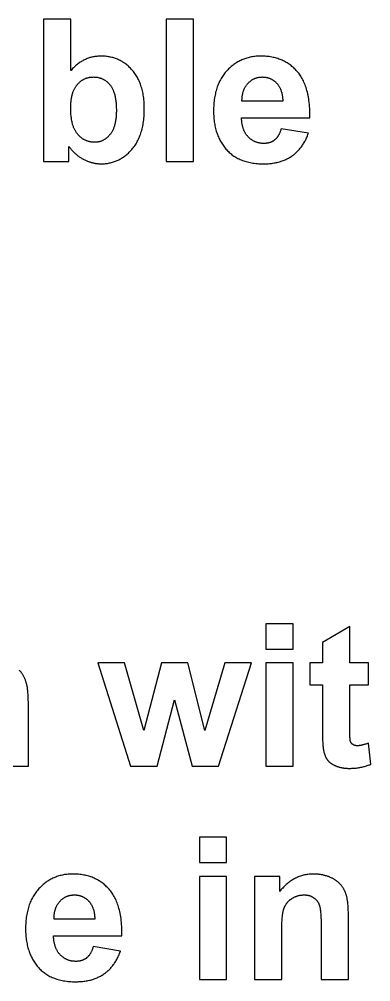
# Model space of a CAD drawing. Header units: millimetres. Extents: x 0 to 841, y 0 to 594.
# Drawn here: x 182.02 to 191.9, y 324.76 to 351.83 of the extents above; entities that cross this region are included whole.
import ezdxf

# ---------------------------------------------------------------- set-up
doc = ezdxf.new("R2010")
doc.units = ezdxf.units.MM
doc.header["$LTSCALE"] = 46.255
doc.layers.add('5_CURVES', color=7, linetype='CONTINUOUS')

msp = doc.modelspace()

# ---------------------------------------------------------------- linework, layer by layer
at = {"layer": '5_CURVES', "color": 7, "linetype": 'CONTINUOUS'}
for p, q in [((182.709, 351.83), (182.709, 347.83)), ((183.475, 351.83), (182.709, 351.83)), ((183.475, 350.389), (183.475, 351.83)), ((186.155, 351.83), (186.155, 347.83)), ((186.921, 351.83), (186.155, 351.83)), ((186.921, 347.83), (186.921, 351.83)), ((189.429, 349.527), (188.283, 349.527)), ((188.269, 349.058), (190.19, 349.058)), ((190.149, 348.624), (189.385, 348.752)), ((183.421, 347.83), (183.421, 348.256)), ((182.709, 347.83), (183.421, 347.83)), ((186.155, 347.83), (186.921, 347.83)), ((188.957, 334.83), (188.957, 334.121)), ((189.724, 334.83), (188.957, 334.83)), ((189.724, 334.121), (189.724, 334.83)), ((191.314, 334.751), (190.545, 334.304)), ((191.314, 333.728), (191.314, 334.751)), ((190.545, 334.304), (190.545, 333.728)), ((188.957, 334.121), (189.724, 334.121)), ((184.234, 333.728), (185.151, 330.83)), ((184.979, 333.728), (184.234, 333.728)), ((185.522, 331.829), (184.979, 333.728)), ((186.021, 333.728), (185.522, 331.829)), ((186.76, 333.728), (186.021, 333.728)), ((187.243, 331.829), (186.76, 333.728)), ((187.797, 333.728), (187.243, 331.829)), ((187.623, 330.83), (188.553, 333.728)), ((188.553, 333.728), (187.797, 333.728)), ((188.957, 333.728), (188.957, 330.83)), ((189.724, 333.728), (188.957, 333.728)), ((189.724, 330.83), (189.724, 333.728)), ((190.193, 333.728), (190.193, 333.117)), ((190.545, 333.728), (190.193, 333.728)), ((191.838, 333.728), (191.314, 333.728)), ((191.838, 333.117), (191.838, 333.728)), ((190.193, 333.117), (190.545, 333.117)), ((190.545, 333.117), (190.545, 331.767)), ((191.314, 331.949), (191.314, 333.117)), ((191.314, 333.117), (191.838, 333.117)), ((185.896, 330.83), (186.387, 332.694)), ((186.387, 332.694), (186.886, 330.83)), ((182.28, 330.83), (182.28, 332.58)), ((191.315, 331.818), (191.314, 331.949)), ((191.315, 331.749), (191.315, 331.818)), ((191.901, 330.879), (191.835, 331.474)), ((181.514, 330.83), (182.28, 330.83)), ((185.151, 330.83), (185.896, 330.83)), ((186.886, 330.83), (187.623, 330.83)), ((188.957, 330.83), (189.724, 330.83)), ((187.085, 328.83), (187.085, 328.121)), ((187.852, 328.83), (187.085, 328.83)), ((187.852, 328.121), (187.852, 328.83)), ((187.085, 328.121), (187.852, 328.121)), ((187.085, 327.728), (187.085, 324.83)), ((187.852, 327.728), (187.085, 327.728)), ((187.852, 324.83), (187.852, 327.728)), ((188.632, 327.728), (188.632, 324.83)), ((189.344, 327.728), (188.632, 327.728)), ((189.344, 327.302), (189.344, 327.728)), ((184.147, 326.527), (183.001, 326.527)), ((191.273, 324.83), (191.273, 326.649)), ((190.507, 326.345), (190.507, 324.83)), ((182.987, 326.058), (184.908, 326.058)), ((184.867, 325.624), (184.103, 325.752)), ((187.085, 324.83), (187.852, 324.83)), ((188.632, 324.83), (189.399, 324.83)), ((190.507, 324.83), (191.273, 324.83))]:
    msp.add_line(p, q, dxfattribs=at)
for points in [[(184.316, 350.793), (184.287, 350.793), (184.258, 350.792), (184.229, 350.79), (184.201, 350.787), (184.173, 350.784), (184.145, 350.78), (184.118, 350.775), (184.091, 350.77), (184.064, 350.764), (184.037, 350.757), (184.011, 350.75), (183.985, 350.741), (183.959, 350.732), (183.933, 350.723), (183.908, 350.712), (183.882, 350.701), (183.857, 350.689), (183.832, 350.677), (183.807, 350.664), (183.783, 350.649), (183.759, 350.635), (183.734, 350.619), (183.71, 350.603), (183.686, 350.585), (183.663, 350.567), (183.639, 350.549), (183.616, 350.529), (183.592, 350.509), (183.569, 350.487), (183.546, 350.465), (183.523, 350.442), (183.501, 350.418), (183.478, 350.393), (183.475, 350.389)], [(185.191, 350.408), (185.169, 350.431), (185.147, 350.454), (185.125, 350.476), (185.103, 350.497), (185.08, 350.517), (185.057, 350.537), (185.034, 350.556), (185.01, 350.573), (184.986, 350.591), (184.962, 350.607), (184.938, 350.623), (184.913, 350.638), (184.888, 350.652), (184.863, 350.666), (184.838, 350.679), (184.825, 350.685), (184.812, 350.691), (184.786, 350.703), (184.759, 350.713), (184.732, 350.724), (184.705, 350.733), (184.677, 350.742), (184.649, 350.75), (184.621, 350.758), (184.592, 350.764), (184.563, 350.77), (184.533, 350.776), (184.503, 350.78), (184.473, 350.784), (184.442, 350.788), (184.41, 350.79), (184.378, 350.792), (184.346, 350.793), (184.316, 350.793)], [(188.812, 350.793), (188.788, 350.793), (188.752, 350.792), (188.717, 350.79), (188.682, 350.788), (188.648, 350.785), (188.614, 350.78), (188.581, 350.776), (188.548, 350.77), (188.516, 350.764), (188.484, 350.756), (188.453, 350.749), (188.422, 350.74), (188.392, 350.731), (188.362, 350.721), (188.333, 350.71), (188.303, 350.698), (188.275, 350.686), (188.246, 350.673), (188.218, 350.659), (188.191, 350.645), (188.163, 350.629), (188.136, 350.613), (188.11, 350.597), (188.083, 350.579), (188.057, 350.561), (188.032, 350.542), (188.006, 350.522), (187.981, 350.501), (187.956, 350.479), (187.932, 350.457), (187.908, 350.433), (187.884, 350.409), (187.86, 350.384)], [(189.832, 350.364), (189.809, 350.39), (189.786, 350.414), (189.762, 350.438), (189.737, 350.461), (189.713, 350.483), (189.688, 350.505), (189.662, 350.525), (189.636, 350.545), (189.61, 350.564), (189.583, 350.582), (189.556, 350.6), (189.528, 350.616), (189.5, 350.632), (189.471, 350.647), (189.442, 350.662), (189.412, 350.676), (189.382, 350.689), (189.351, 350.701), (189.32, 350.712), (189.288, 350.723), (189.256, 350.733), (189.223, 350.743), (189.189, 350.751), (189.155, 350.759), (189.12, 350.766), (189.085, 350.772), (189.049, 350.778), (189.012, 350.782), (188.974, 350.786), (188.936, 350.789), (188.897, 350.791), (188.857, 350.793), (188.816, 350.793), (188.812, 350.793)], [(185.538, 349.309), (185.538, 349.327), (185.537, 349.378), (185.536, 349.427), (185.533, 349.475), (185.53, 349.522), (185.526, 349.568), (185.521, 349.613), (185.515, 349.656), (185.508, 349.699), (185.501, 349.74), (185.493, 349.781), (185.484, 349.82), (185.475, 349.859), (185.464, 349.896), (185.453, 349.933), (185.442, 349.968), (185.43, 350.003), (185.417, 350.037), (185.403, 350.07), (185.389, 350.102), (185.374, 350.134), (185.359, 350.164), (185.343, 350.194), (185.326, 350.224), (185.309, 350.252), (185.291, 350.28), (185.272, 350.307), (185.253, 350.333), (185.233, 350.359), (185.212, 350.384), (185.191, 350.408)], [(187.86, 350.384), (187.837, 350.358), (187.814, 350.331), (187.793, 350.304), (187.772, 350.277), (187.751, 350.248), (187.732, 350.219), (187.713, 350.19), (187.695, 350.16), (187.677, 350.129), (187.661, 350.097), (187.645, 350.065), (187.63, 350.032), (187.615, 349.998), (187.601, 349.964), (187.588, 349.929), (187.576, 349.893), (187.564, 349.856), (187.553, 349.818), (187.543, 349.78), (187.534, 349.74), (187.525, 349.7), (187.517, 349.659), (187.51, 349.617), (187.504, 349.574), (187.498, 349.529), (187.494, 349.484), (187.49, 349.438), (187.487, 349.391), (187.485, 349.342), (187.484, 349.293), (187.484, 349.257)], [(190.19, 349.058), (190.19, 349.075), (190.191, 349.14), (190.19, 349.202), (190.188, 349.263), (190.186, 349.322), (190.182, 349.379), (190.177, 349.435), (190.172, 349.489), (190.165, 349.541), (190.158, 349.592), (190.15, 349.641), (190.141, 349.689), (190.131, 349.736), (190.12, 349.781), (190.109, 349.825), (190.097, 349.867), (190.084, 349.908), (190.07, 349.948), (190.056, 349.986), (190.041, 350.024), (190.025, 350.06), (190.009, 350.095), (189.992, 350.129), (189.974, 350.162), (189.956, 350.194), (189.937, 350.225), (189.917, 350.254), (189.897, 350.283), (189.876, 350.311), (189.854, 350.338), (189.832, 350.364)], [(183.47, 349.342), (183.47, 349.361), (183.471, 349.393), (183.472, 349.425), (183.473, 349.455), (183.475, 349.485), (183.478, 349.514), (183.481, 349.541), (183.484, 349.569), (183.488, 349.595), (183.492, 349.62), (183.497, 349.645), (183.502, 349.669), (183.507, 349.692), (183.513, 349.715), (183.519, 349.737), (183.526, 349.758), (183.533, 349.778), (183.54, 349.798), (183.548, 349.817), (183.556, 349.836), (183.564, 349.854), (183.572, 349.871), (183.581, 349.888), (183.59, 349.905), (183.6, 349.92), (183.61, 349.936), (183.62, 349.95), (183.63, 349.965), (183.641, 349.978), (183.652, 349.992)], [(183.652, 349.992), (183.657, 349.997), (183.668, 350.01), (183.68, 350.023), (183.691, 350.034), (183.703, 350.046), (183.715, 350.057), (183.727, 350.068), (183.74, 350.078), (183.752, 350.088), (183.764, 350.097), (183.777, 350.106), (183.79, 350.114), (183.803, 350.123), (183.816, 350.13), (183.829, 350.138), (183.842, 350.145), (183.855, 350.151), (183.869, 350.158), (183.883, 350.163), (183.897, 350.169), (183.904, 350.172), (183.911, 350.174), (183.925, 350.179), (183.939, 350.183), (183.954, 350.187), (183.969, 350.191), (183.984, 350.194), (183.999, 350.197), (184.014, 350.2), (184.03, 350.202), (184.046, 350.203), (184.062, 350.205), (184.078, 350.206), (184.094, 350.206), (184.111, 350.207)], [(184.111, 350.207), (184.126, 350.206), (184.143, 350.206), (184.159, 350.205), (184.175, 350.204), (184.191, 350.202), (184.207, 350.2), (184.222, 350.197), (184.237, 350.194), (184.252, 350.191), (184.267, 350.187), (184.282, 350.183), (184.296, 350.179), (184.311, 350.174), (184.325, 350.169), (184.338, 350.164), (184.352, 350.158), (184.366, 350.152), (184.379, 350.145), (184.392, 350.138), (184.405, 350.131), (184.418, 350.123), (184.431, 350.115), (184.444, 350.106), (184.456, 350.097), (184.468, 350.088), (184.48, 350.078), (184.492, 350.068), (184.504, 350.058), (184.516, 350.047), (184.527, 350.036), (184.539, 350.024), (184.55, 350.011), (184.561, 349.999), (184.572, 349.986)], [(184.572, 349.986), (184.583, 349.972), (184.594, 349.957), (184.604, 349.942), (184.614, 349.926), (184.624, 349.91), (184.633, 349.893), (184.643, 349.875), (184.652, 349.857), (184.66, 349.838), (184.668, 349.818), (184.676, 349.797), (184.684, 349.776), (184.691, 349.754), (184.698, 349.73), (184.705, 349.706), (184.711, 349.682), (184.717, 349.656), (184.722, 349.629), (184.727, 349.601), (184.732, 349.572), (184.736, 349.542), (184.74, 349.511), (184.743, 349.479), (184.746, 349.446), (184.748, 349.412), (184.75, 349.376), (184.751, 349.339), (184.752, 349.301), (184.752, 349.271)], [(188.283, 349.527), (188.283, 349.544), (188.283, 349.565), (188.284, 349.586), (188.285, 349.606), (188.286, 349.626), (188.288, 349.646), (188.29, 349.665), (188.293, 349.683), (188.296, 349.702), (188.299, 349.72), (188.303, 349.737), (188.307, 349.755), (188.311, 349.772), (188.316, 349.788), (188.321, 349.804), (188.326, 349.82), (188.332, 349.836), (188.338, 349.851), (188.344, 349.866), (188.351, 349.881), (188.358, 349.895), (188.365, 349.909), (188.372, 349.923), (188.38, 349.936), (188.389, 349.95), (188.397, 349.962), (188.406, 349.975), (188.415, 349.988), (188.425, 350), (188.434, 350.012), (188.445, 350.023)], [(188.445, 350.023), (188.454, 350.034), (188.465, 350.044), (188.475, 350.055), (188.486, 350.065), (188.497, 350.075), (188.508, 350.084), (188.519, 350.093), (188.53, 350.102), (188.541, 350.11), (188.552, 350.118), (188.564, 350.125), (188.576, 350.132), (188.587, 350.139), (188.599, 350.146), (188.611, 350.152), (188.623, 350.158), (188.636, 350.163), (188.648, 350.168), (188.655, 350.171), (188.661, 350.173), (188.674, 350.178), (188.687, 350.182), (188.7, 350.186), (188.713, 350.189), (188.727, 350.193), (188.741, 350.196), (188.755, 350.198), (188.769, 350.2), (188.783, 350.202), (188.798, 350.204), (188.813, 350.205), (188.828, 350.206), (188.843, 350.206), (188.859, 350.207)], [(188.859, 350.207), (188.873, 350.206), (188.887, 350.206), (188.901, 350.205), (188.915, 350.204), (188.929, 350.202), (188.943, 350.201), (188.956, 350.198), (188.97, 350.196), (188.983, 350.193), (188.996, 350.19), (189.009, 350.186), (189.015, 350.184), (189.022, 350.182), (189.034, 350.178), (189.047, 350.174), (189.059, 350.169), (189.071, 350.164), (189.084, 350.159), (189.096, 350.153), (189.108, 350.147), (189.12, 350.14), (189.131, 350.133), (189.143, 350.126), (189.155, 350.119), (189.166, 350.111), (189.177, 350.103), (189.189, 350.094), (189.2, 350.085), (189.211, 350.076), (189.222, 350.066), (189.233, 350.056), (189.243, 350.046), (189.254, 350.035), (189.257, 350.032)], [(189.257, 350.032), (189.267, 350.021), (189.277, 350.01), (189.286, 349.999), (189.295, 349.987), (189.304, 349.975), (189.312, 349.963), (189.321, 349.95), (189.329, 349.937), (189.336, 349.923), (189.344, 349.909), (189.351, 349.895), (189.358, 349.881), (189.364, 349.865), (189.371, 349.85), (189.377, 349.834), (189.382, 349.818), (189.388, 349.801), (189.393, 349.784), (189.398, 349.766), (189.402, 349.748), (189.407, 349.729), (189.41, 349.71), (189.414, 349.69), (189.417, 349.67), (189.42, 349.649), (189.422, 349.628), (189.425, 349.606), (189.426, 349.584), (189.428, 349.561), (189.429, 349.537), (189.429, 349.527)], [(183.61, 348.675), (183.601, 348.689), (183.592, 348.704), (183.583, 348.72), (183.575, 348.736), (183.567, 348.754), (183.559, 348.772), (183.551, 348.79), (183.544, 348.81), (183.537, 348.83), (183.53, 348.851), (183.523, 348.873), (183.517, 348.896), (183.511, 348.92), (183.506, 348.945), (183.501, 348.971), (183.496, 348.997), (183.491, 349.025), (183.487, 349.054), (183.483, 349.084), (183.48, 349.115), (183.477, 349.147), (183.475, 349.181), (183.473, 349.215), (183.471, 349.251), (183.47, 349.288), (183.47, 349.327), (183.47, 349.342)], [(184.752, 349.271), (184.752, 349.267), (184.752, 349.231), (184.751, 349.196), (184.75, 349.162), (184.748, 349.13), (184.745, 349.098), (184.743, 349.067), (184.739, 349.037), (184.735, 349.008), (184.731, 348.98), (184.727, 348.953), (184.722, 348.927), (184.716, 348.902), (184.71, 348.878), (184.704, 348.854), (184.698, 348.831), (184.691, 348.809), (184.683, 348.788), (184.676, 348.768), (184.668, 348.748), (184.66, 348.729), (184.651, 348.711), (184.642, 348.693), (184.633, 348.676), (184.624, 348.659), (184.614, 348.643), (184.604, 348.628), (184.594, 348.614), (184.583, 348.599), (184.572, 348.586)], [(185.183, 348.166), (185.205, 348.191), (185.226, 348.218), (185.247, 348.245), (185.267, 348.273), (185.286, 348.301), (185.305, 348.33), (185.323, 348.36), (185.34, 348.391), (185.356, 348.422), (185.372, 348.455), (185.387, 348.488), (185.402, 348.522), (185.416, 348.556), (185.429, 348.592), (185.442, 348.629), (185.453, 348.666), (185.464, 348.705), (185.475, 348.744), (185.484, 348.785), (185.493, 348.826), (185.502, 348.869), (185.509, 348.912), (185.516, 348.957), (185.521, 349.003), (185.526, 349.05), (185.53, 349.098), (185.534, 349.148), (185.536, 349.199), (185.538, 349.251), (185.538, 349.304)], [(187.484, 349.257), (187.484, 349.248), (187.484, 349.203), (187.485, 349.158), (187.488, 349.115), (187.491, 349.072), (187.494, 349.03), (187.499, 348.989), (187.504, 348.949), (187.51, 348.909), (187.517, 348.87), (187.524, 348.832), (187.532, 348.795), (187.541, 348.758), (187.55, 348.723), (187.56, 348.687), (187.571, 348.653), (187.582, 348.619), (187.594, 348.586), (187.607, 348.553), (187.62, 348.521), (187.634, 348.49), (187.649, 348.459), (187.664, 348.429), (187.68, 348.399), (187.697, 348.37), (187.714, 348.341), (187.732, 348.313), (187.751, 348.285), (187.77, 348.258)], [(188.454, 348.525), (188.443, 348.537), (188.433, 348.549), (188.422, 348.562), (188.412, 348.575), (188.403, 348.588), (188.394, 348.601), (188.385, 348.615), (188.376, 348.629), (188.368, 348.643), (188.36, 348.658), (188.352, 348.673), (188.345, 348.689), (188.338, 348.705), (188.331, 348.721), (188.324, 348.738), (188.318, 348.755), (188.313, 348.773), (188.307, 348.791), (188.302, 348.809), (188.297, 348.828), (188.293, 348.848), (188.289, 348.868), (188.285, 348.888), (188.282, 348.909), (188.279, 348.931), (188.276, 348.953), (188.274, 348.975), (188.272, 348.999), (188.271, 349.023), (188.27, 349.047), (188.269, 349.058)], [(184.141, 348.37), (184.122, 348.371), (184.104, 348.371), (184.086, 348.373), (184.068, 348.374), (184.051, 348.376), (184.034, 348.379), (184.017, 348.382), (184, 348.385), (183.984, 348.389), (183.967, 348.394), (183.951, 348.398), (183.936, 348.404), (183.92, 348.409), (183.905, 348.416), (183.89, 348.422), (183.875, 348.429), (183.86, 348.437), (183.845, 348.445), (183.831, 348.453), (183.817, 348.462), (183.803, 348.471), (183.789, 348.481), (183.775, 348.491), (183.761, 348.502), (183.748, 348.514), (183.735, 348.525), (183.721, 348.538), (183.708, 348.551), (183.696, 348.564), (183.683, 348.578), (183.67, 348.593), (183.658, 348.608), (183.646, 348.624), (183.634, 348.64), (183.622, 348.657), (183.61, 348.675)], [(189.385, 348.752), (189.383, 348.744), (189.377, 348.727), (189.372, 348.709), (189.366, 348.693), (189.36, 348.677), (189.354, 348.662), (189.348, 348.647), (189.342, 348.633), (189.336, 348.619), (189.33, 348.606), (189.323, 348.593), (189.317, 348.581), (189.31, 348.569), (189.304, 348.558), (189.297, 348.547), (189.29, 348.536), (189.283, 348.526), (189.276, 348.516), (189.269, 348.507), (189.262, 348.498), (189.254, 348.489), (189.247, 348.48), (189.239, 348.472), (189.232, 348.464), (189.224, 348.457), (189.216, 348.45), (189.208, 348.443), (189.2, 348.436)], [(189.683, 347.983), (189.705, 347.999), (189.726, 348.015), (189.748, 348.031), (189.768, 348.048), (189.789, 348.066), (189.809, 348.084), (189.828, 348.102), (189.847, 348.121), (189.866, 348.141), (189.884, 348.161), (189.902, 348.181), (189.92, 348.202), (189.937, 348.224), (189.953, 348.246), (189.97, 348.268), (189.986, 348.291), (190.001, 348.315), (190.016, 348.339), (190.031, 348.364), (190.045, 348.39), (190.059, 348.416), (190.073, 348.442), (190.086, 348.47), (190.099, 348.497), (190.112, 348.526), (190.124, 348.555), (190.135, 348.585), (190.146, 348.616), (190.149, 348.624)], [(184.572, 348.586), (184.564, 348.577), (184.553, 348.563), (184.541, 348.551), (184.53, 348.539), (184.518, 348.527), (184.507, 348.516), (184.495, 348.506), (184.483, 348.496), (184.471, 348.486), (184.459, 348.477), (184.448, 348.468), (184.435, 348.459), (184.423, 348.451), (184.411, 348.444), (184.399, 348.437), (184.387, 348.43), (184.374, 348.423), (184.362, 348.417), (184.349, 348.412), (184.336, 348.406), (184.323, 348.401), (184.31, 348.397), (184.297, 348.393), (184.284, 348.389), (184.27, 348.385), (184.256, 348.382), (184.243, 348.379), (184.229, 348.377), (184.215, 348.375), (184.2, 348.373), (184.186, 348.372), (184.171, 348.371), (184.156, 348.371), (184.141, 348.37)], [(188.897, 348.338), (188.891, 348.338), (188.874, 348.338), (188.857, 348.339), (188.841, 348.34), (188.825, 348.341), (188.809, 348.343), (188.794, 348.345), (188.779, 348.348), (188.764, 348.351), (188.749, 348.354), (188.734, 348.357), (188.72, 348.361), (188.705, 348.365), (188.691, 348.37), (188.677, 348.375), (188.664, 348.38), (188.65, 348.386), (188.637, 348.392), (188.624, 348.398), (188.611, 348.405), (188.598, 348.412), (188.585, 348.419), (188.572, 348.427), (188.56, 348.435), (188.548, 348.444), (188.536, 348.452), (188.524, 348.462), (188.512, 348.471), (188.5, 348.481), (188.488, 348.492), (188.477, 348.502), (188.465, 348.514), (188.454, 348.525)], [(189.2, 348.436), (189.191, 348.429), (189.183, 348.423), (189.174, 348.417), (189.166, 348.411), (189.157, 348.406), (189.148, 348.4), (189.139, 348.395), (189.13, 348.39), (189.121, 348.386), (189.111, 348.381), (189.101, 348.377), (189.092, 348.373), (189.082, 348.369), (189.072, 348.365), (189.062, 348.362), (189.051, 348.359), (189.041, 348.356), (189.03, 348.353), (189.019, 348.35), (189.008, 348.348), (188.997, 348.346), (188.986, 348.344), (188.974, 348.342), (188.963, 348.341), (188.951, 348.34), (188.938, 348.339), (188.926, 348.338), (188.914, 348.338), (188.901, 348.338), (188.897, 348.338)], [(183.421, 348.256), (183.421, 348.255), (183.436, 348.235), (183.45, 348.216), (183.465, 348.197), (183.479, 348.178), (183.494, 348.16), (183.51, 348.142), (183.525, 348.125), (183.541, 348.109), (183.557, 348.092), (183.573, 348.076), (183.589, 348.061), (183.605, 348.046), (183.622, 348.032), (183.638, 348.017), (183.655, 348.004), (183.673, 347.99), (183.69, 347.977), (183.707, 347.965), (183.725, 347.953), (183.743, 347.941), (183.761, 347.93), (183.78, 347.919), (183.798, 347.908), (183.808, 347.903), (183.817, 347.898), (183.836, 347.889)], [(184.327, 347.765), (184.357, 347.765), (184.388, 347.766), (184.417, 347.768), (184.447, 347.771), (184.476, 347.774), (184.505, 347.778), (184.533, 347.783), (184.561, 347.788), (184.589, 347.794), (184.617, 347.801), (184.644, 347.809), (184.671, 347.817), (184.697, 347.826), (184.724, 347.835), (184.75, 347.846), (184.775, 347.857), (184.801, 347.869), (184.826, 347.881), (184.851, 347.894), (184.876, 347.908), (184.901, 347.923), (184.925, 347.939), (184.949, 347.955), (184.973, 347.972), (184.997, 347.99), (185.021, 348.008), (185.044, 348.028), (185.067, 348.048), (185.09, 348.069), (185.113, 348.091), (185.135, 348.114), (185.158, 348.137), (185.18, 348.162), (185.183, 348.166)], [(187.77, 348.258), (187.79, 348.231), (187.811, 348.204), (187.833, 348.179), (187.855, 348.154), (187.878, 348.13), (187.902, 348.107), (187.926, 348.084), (187.95, 348.063), (187.963, 348.052), (187.975, 348.042), (188.001, 348.022), (188.028, 348.002), (188.055, 347.984), (188.083, 347.966), (188.111, 347.948), (188.14, 347.932), (188.17, 347.916), (188.2, 347.901), (188.232, 347.887), (188.263, 347.874), (188.296, 347.861), (188.33, 347.849), (188.364, 347.838), (188.399, 347.827), (188.435, 347.817), (188.472, 347.808), (188.51, 347.8), (188.549, 347.793), (188.589, 347.786), (188.629, 347.78), (188.671, 347.776), (188.714, 347.772), (188.758, 347.768), (188.803, 347.766), (188.849, 347.765), (188.889, 347.765)], [(183.836, 347.889), (183.84, 347.886), (183.862, 347.876), (183.883, 347.866), (183.904, 347.857), (183.925, 347.848), (183.945, 347.84), (183.966, 347.832), (183.987, 347.824), (184.007, 347.817), (184.028, 347.811), (184.048, 347.805), (184.068, 347.799), (184.089, 347.794), (184.109, 347.789), (184.129, 347.785), (184.149, 347.781), (184.169, 347.778), (184.189, 347.775), (184.208, 347.772), (184.228, 347.77), (184.248, 347.768), (184.268, 347.766), (184.287, 347.765), (184.307, 347.765), (184.327, 347.765)], [(188.889, 347.765), (188.913, 347.765), (188.949, 347.766), (188.985, 347.767), (189.02, 347.769), (189.054, 347.771), (189.087, 347.775), (189.12, 347.778), (189.152, 347.783), (189.184, 347.788), (189.215, 347.793), (189.245, 347.799), (189.275, 347.806), (189.304, 347.813), (189.333, 347.821), (189.361, 347.829), (189.388, 347.838), (189.415, 347.847), (189.442, 347.857), (189.468, 347.867), (189.494, 347.878), (189.519, 347.889), (189.543, 347.901), (189.568, 347.913), (189.592, 347.926), (189.615, 347.94), (189.638, 347.953), (189.661, 347.968), (189.683, 347.983)], [(182.091, 333.444), (182.083, 333.455), (182.075, 333.466), (182.066, 333.477), (182.058, 333.488), (182.048, 333.499), (182.039, 333.509), (182.029, 333.52), (182.019, 333.53)], [(182.239, 333.106), (182.235, 333.122), (182.231, 333.139), (182.227, 333.155), (182.222, 333.171), (182.217, 333.187), (182.212, 333.203), (182.207, 333.219), (182.201, 333.234), (182.198, 333.242), (182.195, 333.25), (182.189, 333.265), (182.183, 333.28), (182.176, 333.295), (182.169, 333.31), (182.162, 333.325), (182.154, 333.34), (182.146, 333.355), (182.138, 333.369), (182.13, 333.384), (182.121, 333.398), (182.112, 333.413), (182.103, 333.427), (182.093, 333.441), (182.091, 333.444)], [(182.28, 332.58), (182.279, 332.634), (182.278, 332.684), (182.277, 332.731), (182.275, 332.775), (182.273, 332.816), (182.271, 332.855), (182.268, 332.891), (182.265, 332.925), (182.262, 332.957), (182.259, 332.986), (182.255, 333.014), (182.251, 333.039), (182.247, 333.063), (182.243, 333.085), (182.239, 333.106)], [(190.545, 331.767), (190.546, 331.702), (190.547, 331.643), (190.548, 331.589), (190.55, 331.541), (190.552, 331.498), (190.554, 331.459), (190.556, 331.426), (190.558, 331.396), (190.56, 331.37), (190.563, 331.348), (190.565, 331.329), (190.568, 331.313)], [(191.328, 331.534), (191.327, 331.539), (191.325, 331.546), (191.324, 331.554), (191.323, 331.565), (191.322, 331.578), (191.32, 331.594), (191.319, 331.615), (191.318, 331.639), (191.317, 331.669), (191.316, 331.705), (191.315, 331.749)], [(190.568, 331.313), (190.569, 331.303), (190.573, 331.286), (190.576, 331.269), (190.579, 331.252), (190.583, 331.236), (190.587, 331.221), (190.591, 331.206), (190.595, 331.191), (190.599, 331.177), (190.603, 331.164), (190.608, 331.151), (190.612, 331.138), (190.617, 331.125), (190.622, 331.113), (190.627, 331.102), (190.632, 331.09), (190.637, 331.08), (190.642, 331.069), (190.648, 331.059), (190.653, 331.049), (190.659, 331.04), (190.664, 331.03), (190.67, 331.021), (190.676, 331.013)], [(191.396, 331.438), (191.392, 331.44), (191.389, 331.443), (191.385, 331.446), (191.382, 331.448), (191.379, 331.451), (191.376, 331.454), (191.374, 331.456), (191.373, 331.457), (191.37, 331.46), (191.367, 331.463), (191.365, 331.466), (191.362, 331.469), (191.359, 331.472), (191.357, 331.475), (191.355, 331.479), (191.352, 331.482), (191.35, 331.485), (191.348, 331.489), (191.346, 331.492), (191.344, 331.496), (191.342, 331.499), (191.34, 331.503), (191.338, 331.506), (191.337, 331.51), (191.335, 331.514), (191.333, 331.518), (191.332, 331.522), (191.331, 331.526), (191.329, 331.53), (191.328, 331.534), (191.328, 331.534)], [(191.527, 331.4), (191.526, 331.4), (191.519, 331.4), (191.513, 331.401), (191.507, 331.401), (191.502, 331.401), (191.496, 331.402), (191.491, 331.402), (191.485, 331.403), (191.48, 331.404), (191.475, 331.405), (191.47, 331.406), (191.465, 331.407), (191.461, 331.408), (191.456, 331.409), (191.451, 331.41), (191.447, 331.412), (191.443, 331.413), (191.438, 331.415), (191.434, 331.416), (191.43, 331.418), (191.426, 331.42), (191.422, 331.422), (191.418, 331.424), (191.414, 331.426), (191.41, 331.428), (191.406, 331.43), (191.403, 331.433), (191.399, 331.435), (191.396, 331.438)], [(191.835, 331.474), (191.812, 331.466), (191.788, 331.458), (191.767, 331.45), (191.746, 331.444), (191.726, 331.438), (191.708, 331.432), (191.69, 331.427), (191.673, 331.423), (191.657, 331.419), (191.642, 331.415), (191.628, 331.412), (191.614, 331.41), (191.601, 331.407), (191.589, 331.405), (191.577, 331.404), (191.566, 331.403), (191.556, 331.402), (191.546, 331.401), (191.536, 331.4), (191.527, 331.4)], [(190.676, 331.013), (190.682, 331.005), (190.687, 330.997), (190.693, 330.99), (190.7, 330.982), (190.706, 330.975), (190.713, 330.968), (190.72, 330.96), (190.728, 330.953), (190.735, 330.946), (190.743, 330.939), (190.751, 330.932), (190.76, 330.925), (190.769, 330.918), (190.778, 330.912), (190.787, 330.905), (190.797, 330.898), (190.807, 330.892), (190.817, 330.886), (190.828, 330.879), (190.839, 330.873), (190.85, 330.867), (190.862, 330.861), (190.874, 330.855), (190.886, 330.849), (190.899, 330.843), (190.912, 330.838), (190.922, 330.834)], [(190.922, 330.834), (190.937, 330.828), (190.952, 330.822), (190.967, 330.817), (190.983, 330.811), (190.998, 330.806), (191.014, 330.802), (191.03, 330.797), (191.047, 330.793), (191.063, 330.789), (191.08, 330.786), (191.097, 330.783), (191.114, 330.779), (191.131, 330.777), (191.149, 330.774), (191.166, 330.772), (191.184, 330.77), (191.202, 330.768), (191.22, 330.767), (191.239, 330.766), (191.257, 330.765), (191.276, 330.765), (191.295, 330.765)], [(191.295, 330.765), (191.31, 330.765), (191.34, 330.765), (191.371, 330.766), (191.4, 330.768), (191.43, 330.769), (191.459, 330.772), (191.488, 330.775), (191.516, 330.778), (191.544, 330.782), (191.572, 330.786), (191.599, 330.79), (191.626, 330.795), (191.652, 330.801), (191.679, 330.807), (191.704, 330.813), (191.73, 330.82), (191.755, 330.827), (191.78, 330.835), (191.805, 330.843), (191.829, 330.851), (191.854, 330.86), (191.877, 330.869), (191.901, 330.879)], [(183.53, 327.793), (183.506, 327.793), (183.47, 327.792), (183.434, 327.79), (183.4, 327.788), (183.365, 327.785), (183.332, 327.78), (183.299, 327.776), (183.266, 327.77), (183.234, 327.764), (183.202, 327.756), (183.171, 327.749), (183.14, 327.74), (183.11, 327.731), (183.08, 327.721), (183.05, 327.71), (183.021, 327.698), (182.992, 327.686), (182.964, 327.673), (182.936, 327.659), (182.908, 327.645), (182.881, 327.629), (182.854, 327.613), (182.827, 327.597), (182.801, 327.579), (182.775, 327.561), (182.749, 327.542), (182.724, 327.522), (182.699, 327.501), (182.674, 327.479), (182.65, 327.457), (182.625, 327.433), (182.601, 327.409), (182.578, 327.384)], [(184.55, 327.364), (184.527, 327.39), (184.503, 327.414), (184.479, 327.438), (184.455, 327.461), (184.43, 327.483), (184.405, 327.505), (184.38, 327.525), (184.354, 327.545), (184.328, 327.564), (184.301, 327.582), (184.273, 327.6), (184.246, 327.616), (184.218, 327.632), (184.189, 327.647), (184.16, 327.662), (184.13, 327.676), (184.1, 327.689), (184.069, 327.701), (184.038, 327.712), (184.006, 327.723), (183.974, 327.733), (183.941, 327.743), (183.907, 327.751), (183.873, 327.759), (183.838, 327.766), (183.802, 327.772), (183.766, 327.778), (183.729, 327.782), (183.692, 327.786), (183.653, 327.789), (183.614, 327.791), (183.574, 327.793), (183.534, 327.793), (183.53, 327.793)], [(190.299, 327.793), (190.266, 327.793), (190.232, 327.792), (190.199, 327.789), (190.167, 327.787), (190.135, 327.783), (190.104, 327.778), (190.073, 327.773), (190.042, 327.767), (190.012, 327.76), (189.982, 327.752), (189.952, 327.744), (189.923, 327.734), (189.894, 327.724), (189.866, 327.713), (189.852, 327.708), (189.838, 327.702), (189.81, 327.689), (189.782, 327.676), (189.755, 327.662), (189.728, 327.647), (189.702, 327.631), (189.675, 327.615), (189.649, 327.597), (189.624, 327.579), (189.598, 327.56), (189.573, 327.54), (189.548, 327.519), (189.523, 327.497), (189.498, 327.474), (189.474, 327.451), (189.45, 327.426), (189.426, 327.4), (189.402, 327.374), (189.379, 327.346), (189.356, 327.317), (189.344, 327.302)], [(190.763, 327.7), (190.752, 327.705), (190.733, 327.713), (190.713, 327.72), (190.693, 327.727), (190.674, 327.734), (190.654, 327.74), (190.634, 327.746), (190.614, 327.752), (190.594, 327.757), (190.574, 327.762), (190.554, 327.767), (190.533, 327.771), (190.513, 327.775), (190.492, 327.778), (190.471, 327.781), (190.451, 327.784), (190.429, 327.787), (190.408, 327.789), (190.387, 327.79), (190.365, 327.792), (190.343, 327.793), (190.322, 327.793), (190.299, 327.793)], [(191.079, 327.468), (191.071, 327.478), (191.063, 327.489), (191.054, 327.499), (191.045, 327.509), (191.036, 327.519), (191.026, 327.529), (191.016, 327.539), (191.005, 327.549), (190.995, 327.558), (190.984, 327.568), (190.972, 327.577), (190.96, 327.587), (190.948, 327.596), (190.936, 327.605), (190.923, 327.614), (190.909, 327.623), (190.896, 327.631), (190.882, 327.64), (190.867, 327.648), (190.853, 327.657), (190.837, 327.665), (190.822, 327.673), (190.806, 327.681), (190.79, 327.688), (190.773, 327.696), (190.763, 327.7)], [(182.578, 327.384), (182.554, 327.358), (182.532, 327.331), (182.51, 327.304), (182.489, 327.277), (182.469, 327.248), (182.449, 327.219), (182.431, 327.19), (182.412, 327.16), (182.395, 327.129), (182.378, 327.097), (182.362, 327.065), (182.347, 327.032), (182.333, 326.998), (182.319, 326.964), (182.306, 326.929), (182.293, 326.893), (182.282, 326.856), (182.271, 326.818), (182.261, 326.78), (182.251, 326.74), (182.243, 326.7), (182.235, 326.659), (182.228, 326.617), (182.221, 326.574), (182.216, 326.529), (182.211, 326.484), (182.207, 326.438), (182.205, 326.391), (182.202, 326.342), (182.201, 326.293), (182.201, 326.257)], [(184.908, 326.058), (184.908, 326.075), (184.908, 326.14), (184.908, 326.202), (184.906, 326.263), (184.903, 326.322), (184.9, 326.379), (184.895, 326.435), (184.889, 326.489), (184.883, 326.541), (184.875, 326.592), (184.867, 326.641), (184.858, 326.689), (184.848, 326.736), (184.838, 326.781), (184.826, 326.825), (184.814, 326.867), (184.801, 326.908), (184.788, 326.948), (184.773, 326.986), (184.758, 327.024), (184.743, 327.06), (184.726, 327.095), (184.709, 327.129), (184.691, 327.162), (184.673, 327.194), (184.654, 327.225), (184.635, 327.254), (184.614, 327.283), (184.593, 327.311), (184.572, 327.338), (184.55, 327.364)], [(191.23, 327.147), (191.226, 327.162), (191.222, 327.177), (191.218, 327.191), (191.214, 327.206), (191.209, 327.221), (191.204, 327.235), (191.199, 327.249), (191.194, 327.264), (191.188, 327.278), (191.182, 327.292), (191.176, 327.306), (191.17, 327.32), (191.163, 327.333), (191.156, 327.347), (191.149, 327.361), (191.141, 327.374), (191.133, 327.388), (191.125, 327.401), (191.117, 327.414), (191.108, 327.427), (191.099, 327.441), (191.09, 327.454), (191.08, 327.467), (191.079, 327.468)], [(183.001, 326.527), (183, 326.544), (183.001, 326.565), (183.001, 326.586), (183.002, 326.606), (183.004, 326.626), (183.006, 326.646), (183.008, 326.665), (183.01, 326.683), (183.013, 326.702), (183.017, 326.72), (183.02, 326.737), (183.024, 326.755), (183.029, 326.772), (183.033, 326.788), (183.038, 326.804), (183.044, 326.82), (183.049, 326.836), (183.055, 326.851), (183.062, 326.866), (183.068, 326.881), (183.075, 326.895), (183.082, 326.909), (183.09, 326.923), (183.098, 326.936), (183.106, 326.95), (183.115, 326.963), (183.124, 326.975), (183.133, 326.988), (183.142, 327), (183.152, 327.012), (183.162, 327.023)], [(183.162, 327.023), (183.172, 327.034), (183.182, 327.044), (183.193, 327.055), (183.203, 327.065), (183.214, 327.075), (183.225, 327.084), (183.236, 327.093), (183.247, 327.102), (183.259, 327.11), (183.27, 327.118), (183.281, 327.125), (183.293, 327.132), (183.305, 327.139), (183.317, 327.146), (183.329, 327.152), (183.341, 327.158), (183.353, 327.163), (183.366, 327.168), (183.372, 327.171), (183.379, 327.173), (183.391, 327.178), (183.404, 327.182), (183.418, 327.186), (183.431, 327.189), (183.445, 327.193), (183.458, 327.196), (183.472, 327.198), (183.486, 327.2), (183.501, 327.202), (183.515, 327.204), (183.53, 327.205), (183.545, 327.206), (183.561, 327.206), (183.576, 327.207)], [(183.576, 327.207), (183.591, 327.206), (183.605, 327.206), (183.619, 327.205), (183.633, 327.204), (183.647, 327.202), (183.66, 327.201), (183.674, 327.198), (183.687, 327.196), (183.7, 327.193), (183.713, 327.19), (183.726, 327.186), (183.733, 327.184), (183.739, 327.182), (183.752, 327.178), (183.764, 327.174), (183.777, 327.169), (183.789, 327.164), (183.801, 327.159), (183.813, 327.153), (183.825, 327.147), (183.837, 327.14), (183.849, 327.133), (183.861, 327.126), (183.872, 327.119), (183.884, 327.111), (183.895, 327.103), (183.906, 327.094), (183.917, 327.085), (183.928, 327.076), (183.939, 327.066), (183.95, 327.056), (183.961, 327.046), (183.972, 327.035), (183.975, 327.032)], [(183.975, 327.032), (183.985, 327.021), (183.994, 327.01), (184.004, 326.999), (184.013, 326.987), (184.021, 326.975), (184.03, 326.963), (184.038, 326.95), (184.046, 326.937), (184.054, 326.923), (184.061, 326.909), (184.069, 326.895), (184.075, 326.881), (184.082, 326.865), (184.088, 326.85), (184.094, 326.834), (184.1, 326.818), (184.106, 326.801), (184.111, 326.784), (184.115, 326.766), (184.12, 326.748), (184.124, 326.729), (184.128, 326.71), (184.132, 326.69), (184.135, 326.67), (184.138, 326.649), (184.14, 326.628), (184.142, 326.606), (184.144, 326.584), (184.145, 326.561), (184.146, 326.537), (184.147, 326.527)], [(189.456, 326.808), (189.46, 326.82), (189.465, 326.833), (189.469, 326.844), (189.474, 326.856), (189.479, 326.867), (189.484, 326.879), (189.49, 326.89), (189.492, 326.895), (189.495, 326.901), (189.501, 326.912), (189.507, 326.922), (189.514, 326.933), (189.521, 326.943), (189.527, 326.953), (189.535, 326.963), (189.542, 326.973), (189.55, 326.983), (189.558, 326.992), (189.566, 327.002), (189.574, 327.011), (189.583, 327.02), (189.592, 327.029), (189.601, 327.038), (189.611, 327.047), (189.621, 327.056), (189.631, 327.064), (189.641, 327.073), (189.652, 327.081), (189.663, 327.089), (189.675, 327.097), (189.675, 327.097)], [(189.675, 327.097), (189.682, 327.102), (189.694, 327.11), (189.706, 327.117), (189.717, 327.124), (189.729, 327.131), (189.741, 327.137), (189.753, 327.143), (189.766, 327.149), (189.778, 327.155), (189.79, 327.16), (189.803, 327.165), (189.815, 327.17), (189.828, 327.174), (189.841, 327.178), (189.854, 327.182), (189.867, 327.186), (189.88, 327.189), (189.893, 327.192), (189.907, 327.195), (189.92, 327.197), (189.934, 327.199), (189.947, 327.201), (189.961, 327.203), (189.975, 327.204), (189.989, 327.205), (190.003, 327.206), (190.018, 327.206), (190.032, 327.207)], [(190.032, 327.207), (190.043, 327.207), (190.054, 327.206), (190.065, 327.206), (190.076, 327.205), (190.087, 327.204), (190.098, 327.203), (190.108, 327.201), (190.118, 327.2), (190.128, 327.198), (190.138, 327.196), (190.148, 327.194), (190.158, 327.192), (190.168, 327.189), (190.177, 327.186), (190.187, 327.183), (190.196, 327.18), (190.205, 327.177), (190.214, 327.173), (190.223, 327.17), (190.232, 327.166), (190.241, 327.162), (190.249, 327.157), (190.258, 327.153), (190.266, 327.148), (190.275, 327.143), (190.283, 327.138), (190.291, 327.133), (190.296, 327.129)], [(190.296, 327.129), (190.299, 327.127), (190.306, 327.122), (190.314, 327.116), (190.322, 327.11), (190.329, 327.104), (190.336, 327.098), (190.343, 327.092), (190.35, 327.085), (190.357, 327.079), (190.363, 327.072), (190.37, 327.065), (190.376, 327.058), (190.382, 327.051), (190.388, 327.044), (190.393, 327.036), (190.399, 327.029), (190.404, 327.021), (190.41, 327.013), (190.415, 327.005), (190.42, 326.997), (190.425, 326.988), (190.429, 326.98), (190.434, 326.971), (190.438, 326.962), (190.442, 326.953), (190.446, 326.944), (190.45, 326.934), (190.454, 326.925), (190.458, 326.915)], [(191.273, 326.649), (191.273, 326.691), (191.272, 326.732), (191.271, 326.771), (191.27, 326.809), (191.268, 326.845), (191.266, 326.879), (191.263, 326.912), (191.26, 326.944), (191.257, 326.974), (191.254, 327.003), (191.25, 327.03), (191.247, 327.056), (191.243, 327.081), (191.239, 327.104), (191.234, 327.126), (191.23, 327.147)], [(189.399, 324.83), (189.399, 326.164), (189.399, 326.226), (189.4, 326.284), (189.402, 326.339), (189.403, 326.39), (189.406, 326.437), (189.408, 326.481), (189.411, 326.522), (189.414, 326.56), (189.417, 326.596), (189.421, 326.628), (189.425, 326.658), (189.429, 326.686), (189.433, 326.711), (189.438, 326.735), (189.442, 326.756), (189.447, 326.775), (189.451, 326.792), (189.456, 326.808)], [(190.458, 326.915), (190.461, 326.903), (190.465, 326.89), (190.469, 326.875), (190.473, 326.859), (190.476, 326.84), (190.48, 326.82), (190.483, 326.797), (190.487, 326.772), (190.49, 326.744), (190.493, 326.713), (190.496, 326.679), (190.498, 326.643), (190.5, 326.603), (190.502, 326.559), (190.504, 326.512), (190.505, 326.46), (190.506, 326.405), (190.507, 326.345)], [(182.201, 326.257), (182.201, 326.248), (182.202, 326.203), (182.203, 326.158), (182.205, 326.115), (182.208, 326.072), (182.212, 326.03), (182.216, 325.989), (182.222, 325.949), (182.228, 325.909), (182.234, 325.87), (182.241, 325.832), (182.25, 325.795), (182.258, 325.758), (182.268, 325.723), (182.278, 325.687), (182.288, 325.653), (182.3, 325.619), (182.312, 325.586), (182.325, 325.553), (182.338, 325.521), (182.352, 325.49), (182.367, 325.459), (182.382, 325.429), (182.398, 325.399), (182.415, 325.37), (182.432, 325.341), (182.45, 325.313), (182.468, 325.285), (182.487, 325.258)], [(183.172, 325.525), (183.161, 325.537), (183.15, 325.549), (183.14, 325.562), (183.13, 325.575), (183.12, 325.588), (183.111, 325.601), (183.102, 325.615), (183.094, 325.629), (183.085, 325.643), (183.077, 325.658), (183.07, 325.673), (183.062, 325.689), (183.055, 325.705), (183.048, 325.721), (183.042, 325.738), (183.036, 325.755), (183.03, 325.773), (183.025, 325.791), (183.02, 325.809), (183.015, 325.828), (183.01, 325.848), (183.006, 325.868), (183.003, 325.888), (182.999, 325.909), (182.996, 325.931), (182.994, 325.953), (182.991, 325.975), (182.99, 325.999), (182.988, 326.023), (182.987, 326.047), (182.987, 326.058)], [(184.103, 325.752), (184.1, 325.744), (184.095, 325.727), (184.089, 325.709), (184.084, 325.693), (184.078, 325.677), (184.072, 325.662), (184.066, 325.647), (184.06, 325.633), (184.054, 325.619), (184.047, 325.606), (184.041, 325.593), (184.034, 325.581), (184.028, 325.569), (184.021, 325.558), (184.014, 325.547), (184.008, 325.536), (184.001, 325.526), (183.994, 325.516), (183.987, 325.507), (183.979, 325.498), (183.972, 325.489), (183.964, 325.48), (183.957, 325.472), (183.949, 325.464), (183.941, 325.457), (183.934, 325.45), (183.926, 325.443), (183.917, 325.436)], [(184.4, 324.983), (184.422, 324.999), (184.444, 325.015), (184.465, 325.031), (184.486, 325.048), (184.506, 325.066), (184.526, 325.084), (184.546, 325.102), (184.565, 325.121), (184.583, 325.141), (184.602, 325.161), (184.62, 325.181), (184.637, 325.202), (184.654, 325.224), (184.671, 325.246), (184.687, 325.268), (184.703, 325.291), (184.719, 325.315), (184.734, 325.339), (184.749, 325.364), (184.763, 325.39), (184.777, 325.416), (184.791, 325.442), (184.804, 325.47), (184.817, 325.497), (184.829, 325.526), (184.841, 325.555), (184.853, 325.585), (184.864, 325.616), (184.867, 325.624)], [(183.614, 325.338), (183.608, 325.338), (183.591, 325.338), (183.575, 325.339), (183.559, 325.34), (183.543, 325.341), (183.527, 325.343), (183.511, 325.345), (183.496, 325.348), (183.481, 325.351), (183.466, 325.354), (183.452, 325.357), (183.437, 325.361), (183.423, 325.365), (183.409, 325.37), (183.395, 325.375), (183.381, 325.38), (183.368, 325.386), (183.354, 325.392), (183.341, 325.398), (183.328, 325.405), (183.315, 325.412), (183.303, 325.419), (183.29, 325.427), (183.278, 325.435), (183.265, 325.444), (183.253, 325.452), (183.241, 325.462), (183.229, 325.471), (183.217, 325.481), (183.206, 325.492), (183.194, 325.502), (183.183, 325.514), (183.172, 325.525)], [(183.917, 325.436), (183.909, 325.429), (183.901, 325.423), (183.892, 325.417), (183.883, 325.411), (183.875, 325.406), (183.866, 325.4), (183.857, 325.395), (183.847, 325.39), (183.838, 325.386), (183.829, 325.381), (183.819, 325.377), (183.809, 325.373), (183.799, 325.369), (183.789, 325.365), (183.779, 325.362), (183.769, 325.359), (183.758, 325.356), (183.748, 325.353), (183.737, 325.35), (183.726, 325.348), (183.715, 325.346), (183.703, 325.344), (183.692, 325.342), (183.68, 325.341), (183.668, 325.34), (183.656, 325.339), (183.644, 325.338), (183.631, 325.338), (183.618, 325.338), (183.614, 325.338)], [(182.487, 325.258), (182.508, 325.231), (182.529, 325.204), (182.551, 325.179), (182.573, 325.154), (182.596, 325.13), (182.619, 325.107), (182.643, 325.084), (182.668, 325.063), (182.68, 325.052), (182.693, 325.042), (182.719, 325.022), (182.745, 325.002), (182.772, 324.984), (182.8, 324.966), (182.829, 324.948), (182.858, 324.932), (182.887, 324.916), (182.918, 324.901), (182.949, 324.887), (182.981, 324.874), (183.014, 324.861), (183.047, 324.849), (183.082, 324.838), (183.117, 324.827), (183.153, 324.817), (183.19, 324.808), (183.228, 324.8), (183.267, 324.793), (183.306, 324.786), (183.347, 324.78), (183.389, 324.776), (183.431, 324.772), (183.475, 324.768), (183.52, 324.766), (183.566, 324.765), (183.606, 324.765)], [(183.606, 324.765), (183.63, 324.765), (183.667, 324.766), (183.702, 324.767), (183.737, 324.769), (183.771, 324.771), (183.805, 324.775), (183.838, 324.778), (183.87, 324.783), (183.902, 324.788), (183.932, 324.793), (183.963, 324.799), (183.993, 324.806), (184.022, 324.813), (184.05, 324.821), (184.078, 324.829), (184.106, 324.838), (184.133, 324.847), (184.16, 324.857), (184.186, 324.867), (184.211, 324.878), (184.236, 324.889), (184.261, 324.901), (184.285, 324.913), (184.309, 324.926), (184.333, 324.94), (184.356, 324.953), (184.378, 324.968), (184.4, 324.983)]]:
    msp.add_lwpolyline(points, dxfattribs=at)

doc.saveas('drawing.dxf')
